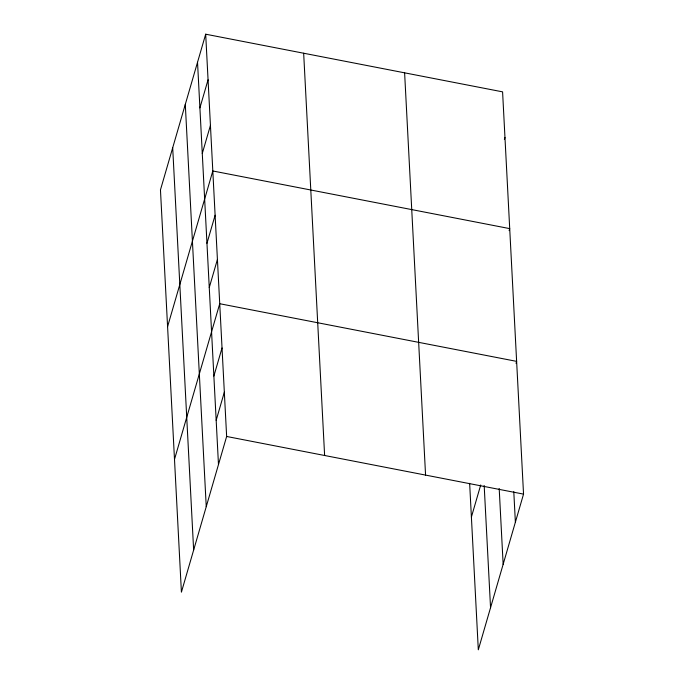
<?xml version="1.0" encoding="UTF-8"?>
<svg xmlns="http://www.w3.org/2000/svg" width="684" height="684" viewBox="0 0 684 684"><rect width="100%" height="100%" fill="white"/><g stroke="black" fill="none" stroke-linecap="round" stroke-linejoin="round"><path stroke-width="1.03" d="M205.687 34.2L160.458 189.887L181.414 592.147L226.643 436.469L205.687 34.2L502.586 91.853L523.542 494.113L478.313 649.8L469.643 483.34M199.899 107.884L208.064 79.789M202.276 153.472L210.441 125.377M167.58 326.653L212.81 170.974L509.717 228.618L509.127 230.628M206.953 243.316L215.118 215.221M209.261 287.562L217.418 259.467M174.497 459.4L219.726 303.722L516.625 361.366L516.044 363.375M213.87 376.063L222.035 347.968M216.17 420.309L224.335 392.214M504.382 139.451L504.963 137.441M471.396 517.053L480.715 484.973M226.643 436.469L523.542 494.113M513.787 491.659L515.377 522.208M499.192 488.461L503.15 564.317M484.178 485.486L490.548 607.7M404.612 72.829L425.568 475.089M303.662 53.224L324.618 455.493M197.531 62.295L218.478 464.564M185.296 104.395L206.243 506.664M172.693 147.778L193.64 550.047"/></g></svg>
